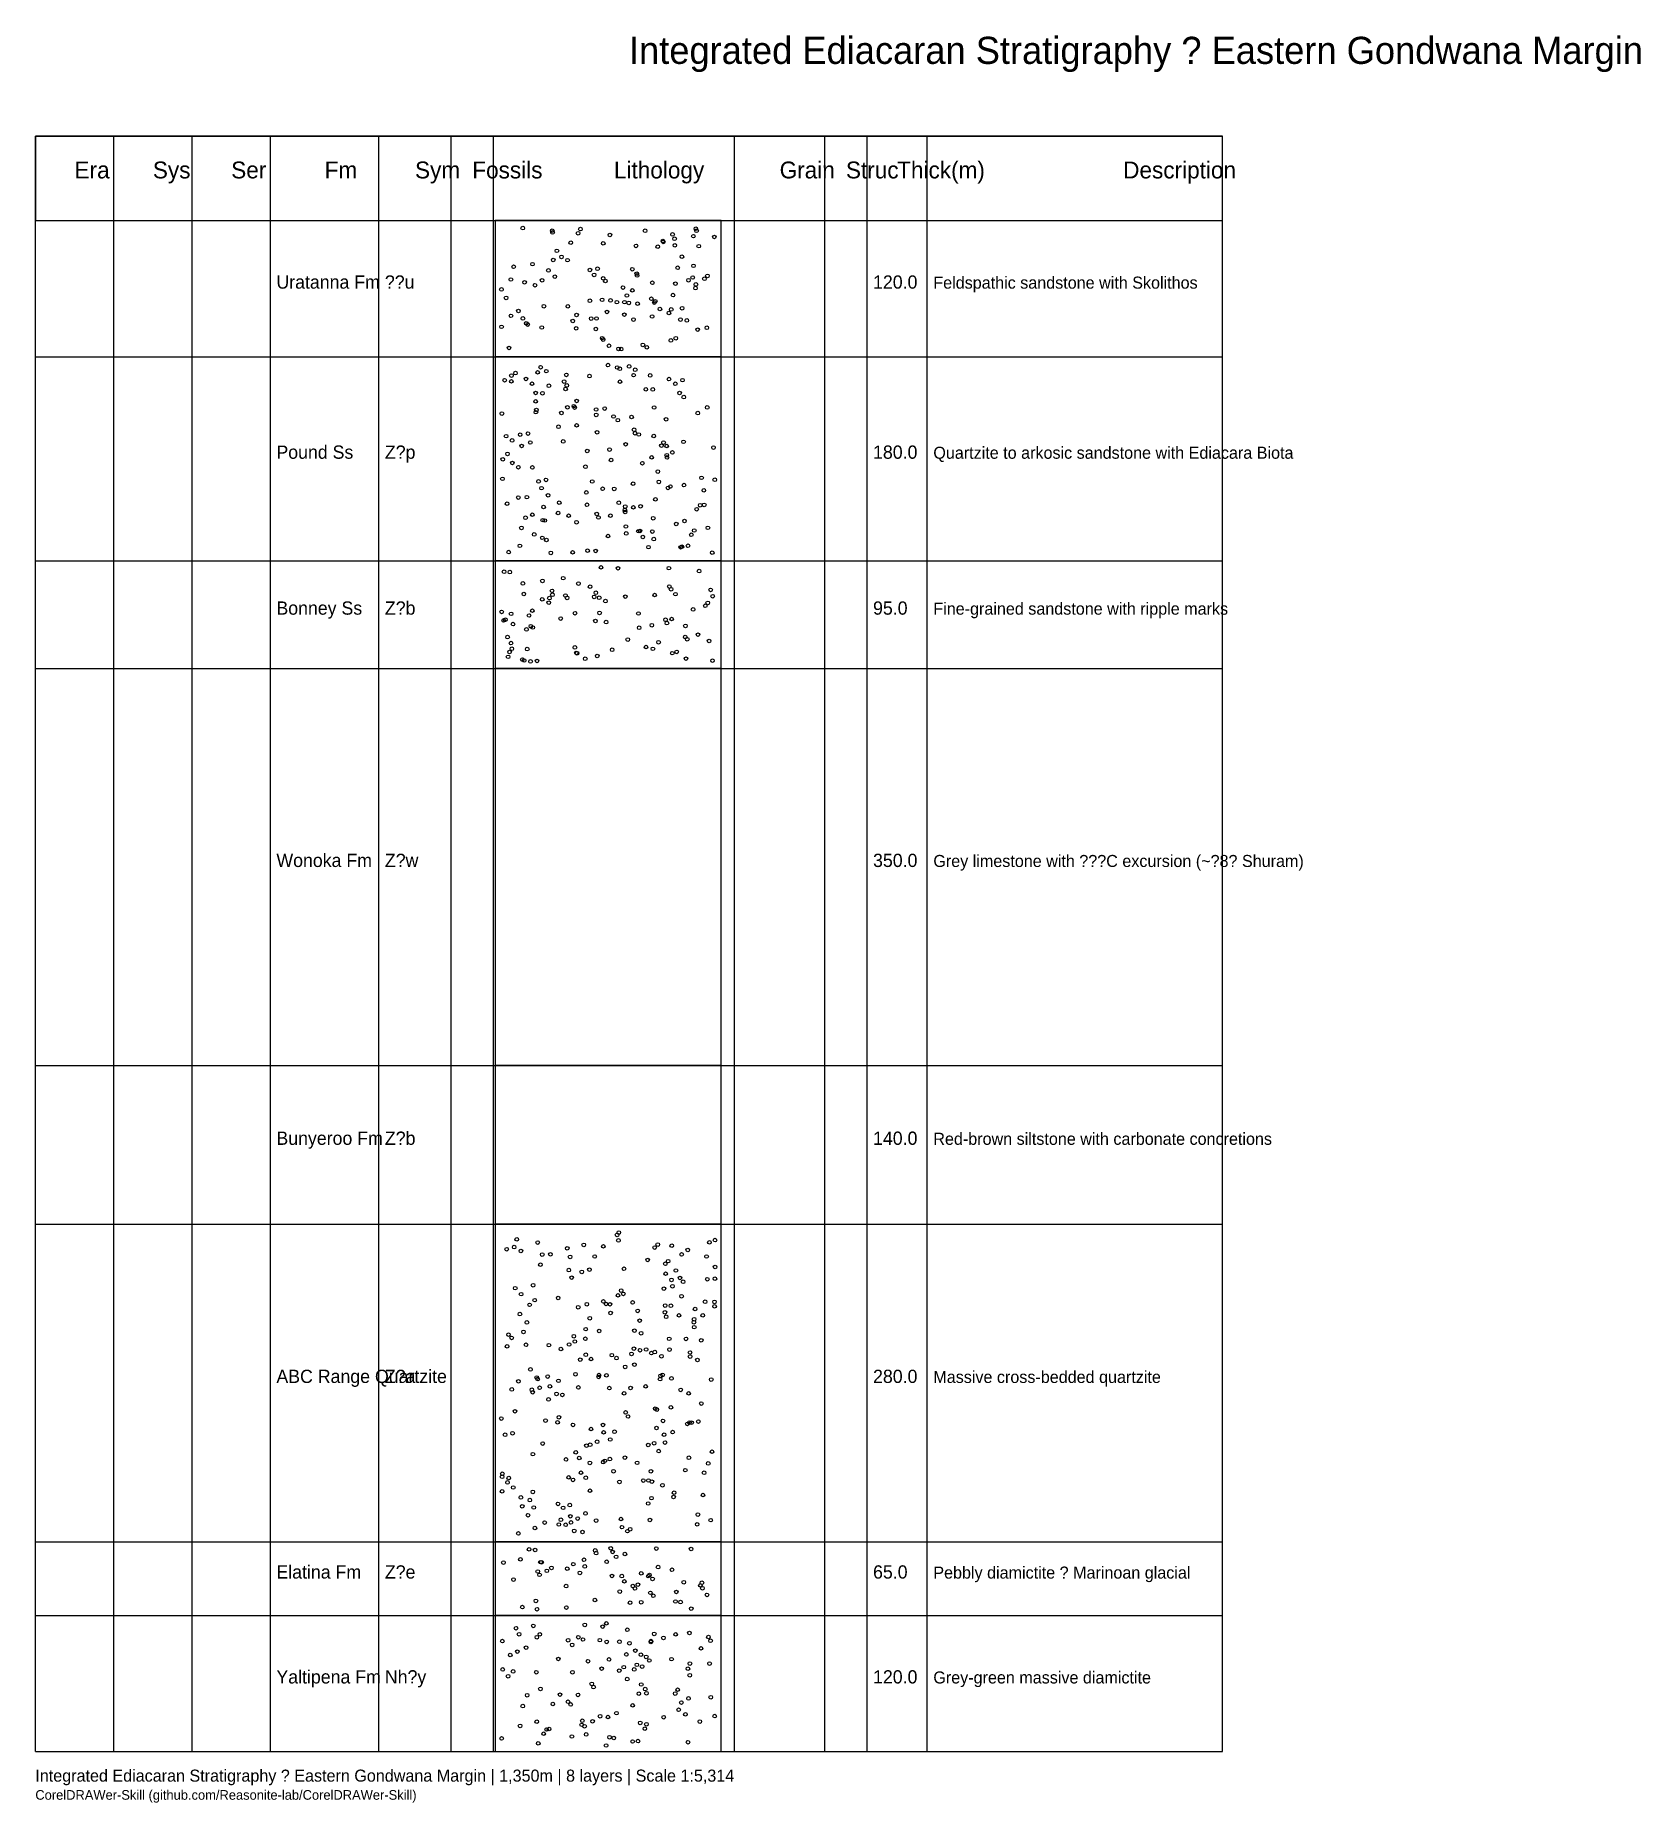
# Model space of a CAD drawing. Header units: metres. Extents: x 8 to 274, y 14 to 307.
import ezdxf

# ---------------------------------------------------------------- set-up
doc = ezdxf.new("R2010")
doc.units = ezdxf.units.M

msp = doc.modelspace()

# ---------------------------------------------------------------- linework, layer by layer
at = {"layer": 'BORDER', "color": 7}
for p, q in [((8, 22), (8, 290)), ((8, 290), (205, 290)), ((205, 22), (205, 290)), ((8, 22), (205, 22))]:
    msp.add_line(p, q, dxfattribs=at)
at = {"layer": 'GRID', "color": 8}
for p, q in [((21, 22), (21, 290)), ((34, 22), (34, 290)), ((47, 22), (47, 290)), ((65, 22), (65, 290)), ((77, 22), (77, 290)), ((84, 22), (84, 290)), ((124, 22), (124, 290)), ((139, 22), (139, 290)), ((146, 22), (146, 290)), ((156, 22), (156, 290)), ((8, 276), (205, 276)), ((8, 253.422), (205, 253.422)), ((8, 219.556), (205, 219.556)), ((8, 201.681), (205, 201.681)), ((8, 135.83), (205, 135.83)), ((8, 109.489), (205, 109.489)), ((8, 56.807), (205, 56.807)), ((8, 44.578), (205, 44.578))]:
    msp.add_line(p, q, dxfattribs=at)
at = {"layer": 'HEADER', "color": 8}
msp.add_lwpolyline([(8, 276), (205, 276), (205, 290), (8, 290)], close=True, dxfattribs=at)
at = {"layer": 'LITHOLOGY', "color": 1}
for points in [[(84.3, 253.422), (121.8, 253.422), (121.8, 276), (84.3, 276)], [(84.3, 219.556), (121.8, 219.556), (121.8, 253.422), (84.3, 253.422)], [(84.3, 201.681), (121.8, 201.681), (121.8, 219.556), (84.3, 219.556)], [(84.3, 109.489), (121.8, 109.489), (121.8, 135.83), (84.3, 135.83)]]:
    msp.add_lwpolyline(points, close=True, dxfattribs=at)
at = {"layer": 'LITHOLOGY', "color": 6}
msp.add_lwpolyline([(84.3, 135.83), (121.8, 135.83), (121.8, 201.681), (84.3, 201.681)], close=True, dxfattribs=at)
at = {"layer": 'LITHOLOGY', "color": 2}
msp.add_lwpolyline([(84.3, 56.807), (121.8, 56.807), (121.8, 109.489), (84.3, 109.489)], close=True, dxfattribs=at)
at = {"layer": 'LITHOLOGY', "color": 3}
for points in [[(84.3, 44.578), (121.8, 44.578), (121.8, 56.807), (84.3, 56.807)], [(84.3, 22), (121.8, 22), (121.8, 44.578), (84.3, 44.578)]]:
    msp.add_lwpolyline(points, close=True, dxfattribs=at)
at = {"layer": 'PATTERN', "color": 8}
for centre in [(88.883, 274.758), (93.771, 274.332), (93.825, 274.036), (98.052, 273.907), (98.44, 274.599), (103.332, 273.618), (109.179, 274.312), (112.12, 272.61), (112.195, 272.464), (113.727, 273.703), (114.063, 272.987), (117.185, 273.417), (117.596, 274.646), (117.712, 274.313), (120.667, 273.291), (93.928, 269.475), (94.547, 270.988), (95.305, 269.975), (96.845, 272.335), (102.234, 272.228), (107.67, 271.812), (111.272, 271.673), (114.113, 271.903), (115.277, 270.019), (118.08, 271.758), (87.361, 268.337), (90.496, 268.779), (93.139, 267.735), (94.199, 266.703), (96.31, 269.441), (100.012, 267.815), (100.713, 266.993), (101.295, 268.009), (107.053, 267.935), (107.798, 267.203), (107.842, 266.899), (114.582, 268.171), (117.074, 266.559), (117.209, 268.497), (119.516, 266.834), (85.341, 264.579), (86.906, 266.231), (89.172, 265.766), (90.898, 265.279), (92.083, 266.1), (102.219, 266.427), (102.598, 265.975), (105.504, 264.888), (107.054, 264.432), (110.383, 265.687), (113.813, 263.64), (114.214, 265.54), (116.378, 266.114), (117.538, 264.808), (117.606, 265.415), (119.017, 266.351), (86.109, 263.181), (88.156, 261.008), (92.377, 261.8), (96.356, 261.772), (100.011, 262.7), (102.043, 262.857), (102.858, 260.844), (103.45, 262.755), (104.491, 262.474), (105.746, 262.472), (106.16, 263.579), (106.468, 262.343), (107.928, 262.214), (110.215, 263.028), (110.704, 262.407), (110.85, 262.629), (111.626, 261.335), (113.508, 261.265), (115.313, 261.466), (85.354, 258.38), (86.922, 260.202), (88.903, 259.771), (89.458, 258.959), (89.698, 258.755), (92.023, 258.265), (97.171, 259.349), (97.735, 258.133), (97.804, 260.346), (100.23, 259.75), (101.002, 258.02), (101.11, 259.757), (105.736, 260.397), (107.252, 259.577), (110.338, 260.094), (113.125, 260.664), (115.037, 259.586), (116.1, 259.441), (117.906, 257.909), (119.417, 258.229), (86.592, 254.867), (102.061, 256.494), (102.217, 256.271), (103.179, 255.233), (108.808, 255.385), (109.461, 254.972), (113.463, 256.117), (114.265, 256.493), (103.011, 252.035), (104.779, 254.711), (105.201, 254.678), (85.866, 249.515), (86.987, 249.332), (87, 250.286), (87.671, 250.696), (89.418, 249.725), (90.4, 248.946), (91.342, 250.824), (91.842, 251.674), (92.785, 251.023), (95.734, 249.294), (96.109, 250.405), (99.952, 250.203), (104.554, 251.627), (104.965, 251.419), (105.017, 249.272), (106.525, 251.809), (107.278, 250.355), (107.534, 251.253), (110.016, 250.317), (113.133, 249.702), (115.382, 249.532), (91.015, 247.402), (91.02, 246.009), (92.139, 247.361), (93.207, 248.597), (95.978, 248.063), (96.177, 248.651), (97.813, 246.073), (109.297, 248.004), (110.443, 247.985), (114.191, 248.931), (114.897, 247.402), (115.593, 246.72), (85.414, 243.984), (91.061, 244.222), (91.147, 244.579), (95.294, 244.086), (96.284, 245.03), (97.367, 245.214), (97.486, 244.969), (101.05, 244.665), (101.074, 243.761), (102.467, 244.822), (103.948, 243.503), (106.923, 243.414), (110.673, 244.996), (117.915, 244.071), (119.486, 244.999), (86.111, 240.238), (88.442, 240.482), (89.738, 240.662), (94.804, 241.796), (97.818, 242.028), (101.211, 240.88), (104.651, 242.889), (107.352, 241.295), (107.502, 240.726), (108.118, 240.516), (110.619, 240.265), (112.663, 243.038), (86.342, 237.296), (87.101, 239.528), (88.689, 238.613), (90.13, 239.185), (95.59, 239.369), (99.572, 237.78), (103.285, 238.019), (105.945, 238.889), (111.881, 238.663), (112.244, 239.172), (112.759, 238.597), (113.701, 237.537), (115.562, 239.297), (120.522, 238.35), (85.56, 236.399), (87.15, 235.79), (88.145, 235.085), (90.471, 235.053), (99.27, 235.163), (103.532, 236.281), (108.721, 235.747), (110.273, 236.723), (111.285, 234.37), (112.771, 237.068), (112.811, 236.716), (85.5, 233.159), (91.494, 232.733), (91.995, 231.613), (92.725, 232.979), (100.398, 232.713), (102.131, 231.507), (104.05, 231.494), (107.184, 232.354), (111.453, 232.646), (112.979, 231.655), (113.366, 231.885), (115.623, 232.123), (118.543, 233.322), (120.731, 233.001), (86.277, 229.036), (88.14, 230.051), (89.564, 230.117), (92.333, 228.484), (93.08, 230.43), (94.935, 229.2), (99.417, 230.898), (99.528, 228.856), (104.811, 229.185), (105.881, 228.561), (107.229, 228.423), (108.428, 228.603), (110.894, 229.752), (118.309, 228.785), (118.921, 231.242), (118.99, 228.835), (89.348, 226.7), (90.459, 227.206), (92.201, 226.303), (92.537, 226.243), (94.742, 227.487), (96.486, 227.047), (97.811, 225.957), (101.156, 227.33), (101.425, 226.744), (103.427, 227.042), (105.831, 227.97), (105.856, 227.665), (110.529, 226.625), (114.34, 225.668), (115.709, 226.165), (117.739, 228.115), (88.649, 225.016), (90.778, 223.94), (92.116, 223.368), (92.805, 223.01), (103.018, 223.666), (105.985, 225.246), (106.046, 224.094), (108.071, 224.475), (108.323, 224.51), (108.801, 223.514), (110.369, 224.412), (110.607, 223.165), (116.838, 223.874), (117.333, 224.59), (119.598, 225.032), (86.543, 221.008), (88.404, 222.043), (93.535, 220.866), (97.148, 220.955), (99.634, 221.24), (100.974, 221.192), (109.742, 221.817), (115.071, 221.8), (115.275, 221.899), (116.287, 222.056), (120.321, 220.904), (85.782, 217.74), (86.732, 217.679), (101.852, 218.473), (104.675, 218.312), (113.123, 218.334), (118.131, 217.849), (88.903, 215.802), (89.05, 214.053), (92.146, 216.219), (93.731, 214.577), (93.795, 213.925), (95.587, 216.674), (95.951, 213.806), (98.118, 215.788), (100.043, 215.26), (100.998, 214.256), (110.758, 213.879), (113.188, 215.28), (113.489, 214.837), (114.209, 214.024), (120.047, 214.734), (85.369, 211.079), (90.471, 211.277), (92.112, 213.16), (93.193, 212.62), (93.301, 213.369), (96.226, 213.402), (97.549, 210.86), (100.728, 213.566), (101.567, 213.424), (101.616, 210.914), (102.589, 212.876), (105.893, 213.611), (117.135, 211.493), (119.161, 212.099), (119.566, 212.567), (120.39, 213.681), (85.707, 209.666), (85.997, 209.792), (86.947, 210.76), (87.257, 209.056), (89.481, 208.167), (89.92, 210.486), (90.232, 208.706), (90.55, 208.491), (95.174, 209.98), (100.939, 209.577), (102.704, 209.395), (108.075, 210.819), (108.194, 208.448), (110.296, 208.862), (112.572, 209.773), (112.794, 209.228), (113.579, 209.896), (115.865, 208.764), (86.352, 206.897), (86.919, 205.911), (87.06, 204.961), (97.522, 205.192), (106.293, 206.495), (109.317, 205.253), (111.414, 206.046), (115.83, 206.915), (116.173, 206.545), (117.955, 207.31), (119.799, 206.258), (86.439, 203.623), (86.694, 204.431), (88.811, 203.173), (89.092, 203.015), (89.622, 204.902), (90.169, 202.861), (91.236, 202.939), (97.759, 204.284), (97.891, 204.223), (99.235, 203.312), (101.23, 203.771), (103.714, 204.805), (110.474, 204.949), (113.69, 204.236), (114.42, 204.447), (115.966, 203.33), (120.357, 202.987), (86.214, 105.331), (87.454, 105.695), (87.882, 106.977), (91.355, 106.441), (96.251, 105.494), (98.998, 106.061), (102.249, 105.814), (104.531, 107.713), (104.75, 106.805), (104.814, 108.097), (110.764, 105.618), (111.275, 106.115), (113.605, 105.928), (119.848, 106.479), (120.777, 106.847), (88.566, 105.046), (91.808, 102.771), (92.105, 104.457), (93.468, 104.492), (96.731, 104.072), (100.816, 104.135), (109.604, 103.555), (112.538, 102.921), (113.005, 103.354), (115.234, 104.474), (116.255, 105.214), (119.379, 104.136), (120.788, 102.395), (96.517, 101.882), (96.992, 100.625), (98.665, 101.581), (99.942, 101.952), (105.666, 102.091), (112.584, 101.282), (113.554, 100.246), (114.291, 101.808), (114.969, 100.567), (115.484, 99.944), (119.498, 100.364), (120.752, 100.452), (87.628, 98.882), (88.597, 97.879), (90.589, 99.368), (90.857, 96.889), (94.754, 97.255), (102.249, 96.676), (104.686, 97.689), (105.206, 98.48), (105.565, 97.924), (107.106, 96.516), (112.293, 98.797), (113.71, 99.193), (115.227, 97.539), (119.135, 96.626), (120.688, 96.602), (88.404, 94.571), (90.02, 96.112), (98.083, 95.708), (99.504, 96.213), (99.989, 93.891), (102.687, 96.257), (103.355, 96.201), (103.44, 94.766), (107.944, 95.113), (112.457, 94.874), (112.502, 95.993), (112.675, 94.134), (113.457, 95.962), (114.808, 94.364), (117.305, 93.717), (117.478, 95.413), (118.741, 94.368), (120.709, 95.859), (86.507, 91.162), (87.026, 90.621), (88.995, 91.616), (89.558, 93.191), (97.354, 90.907), (99.321, 92.074), (101.55, 91.772), (107.406, 91.831), (108.265, 93.491), (108.507, 91.395), (117.268, 93.229), (117.325, 92.409), (86.271, 89.222), (89.42, 89.494), (93.209, 89.418), (95.207, 88.784), (96.562, 89.528), (97.519, 90.026), (99.26, 90.482), (99.325, 87.835), (103.656, 87.763), (106.936, 87.974), (107.322, 88.848), (108.323, 88.587), (109.344, 88.703), (110.215, 88.1), (110.773, 88.264), (113.182, 90.474), (113.221, 88.687), (115.963, 90.462), (116.632, 88.207), (118.489, 90.231), (90.142, 85.402), (98.416, 87.018), (100.191, 87.121), (104.428, 87.279), (105.867, 85.821), (107.408, 86.187), (111.89, 87.583), (116.638, 87.528), (117.854, 86.963), (87.048, 82.076), (88.158, 83.429), (90.378, 82.02), (91.193, 84.043), (91.351, 83.797), (91.677, 82.35), (93.01, 84.206), (93.378, 82.587), (94.798, 83.507), (97.626, 84.595), (98.104, 82.411), (101.475, 84.153), (101.528, 84.459), (102.765, 84.41), (103.242, 82.298), (106.758, 82.32), (109.276, 82.585), (111.657, 83.779), (111.734, 84.319), (112.071, 84.491), (113.551, 83.902), (115.081, 81.995), (120.142, 83.711), (90.523, 81.596), (93.156, 80.417), (94.492, 81.33), (95.446, 81.176), (105.693, 81.422), (110.857, 78.893), (113.453, 79.105), (116.411, 81.422), (118.501, 79.733), (85.319, 77.242), (87.59, 78.449), (92.657, 76.913), (94.646, 76.61), (94.871, 77.449), (97.21, 76.188), (102.196, 76.176), (105.943, 78.265), (106.34, 77.589), (111.126, 78.739), (112.137, 76.862), (116.191, 76.351), (116.524, 76.586), (116.885, 76.565), (118.01, 76.744), (85.943, 74.55), (87.187, 74.815), (92.18, 73.102), (100.193, 75.511), (101.211, 73.396), (102.293, 74.954), (103.392, 73.767), (104.106, 75.059), (110.675, 73.153), (111.066, 75.682), (112.322, 74.568), (112.485, 73.257), (113.748, 75.005), (90.564, 71.333), (96.053, 70.457), (97.671, 71.638), (98.244, 70.7), (99.436, 72.752), (100.078, 72.902), (102.508, 70.23), (103.337, 70.522), (105.83, 70.763), (109.69, 72.86), (111.428, 71.851), (116.441, 70.739), (120.274, 71.749), (85.446, 67.592), (85.479, 68.078), (86.555, 67.381), (96.493, 67.492), (98.547, 68.264), (99.33, 67.426), (100.021, 69.884), (102.217, 70.024), (103.944, 68.499), (107.848, 69.902), (110.133, 68.49), (115.843, 68.683), (118.964, 68.248), (119.655, 69.794), (85.453, 65.17), (86.341, 66.648), (87.29, 65.806), (90.55, 65.071), (97.217, 67.061), (100.036, 65.277), (104.911, 66.74), (108.882, 66.951), (109.723, 66.967), (110.305, 66.779), (112.055, 66.18), (113.905, 64.234), (113.98, 64.944), (118.785, 64.561), (88.563, 64.155), (88.793, 62.689), (90.049, 63.72), (90.695, 62.491), (94.722, 63.08), (95.566, 62.431), (96.676, 62.893), (99.284, 61.504), (109.682, 63.148), (110.239, 64.036), (117.93, 61.315), (89.741, 61.205), (90.888, 59.086), (92.507, 59.982), (94.86, 59.668), (95.209, 60.456), (96.001, 59.624), (96.765, 61.028), (96.876, 60.006), (97.411, 58.603), (97.991, 60.656), (98.79, 58.423), (101.045, 60.324), (105.18, 60.571), (105.342, 59.225), (106.23, 58.562), (106.701, 58.888), (109.969, 60.416), (117.818, 59.698), (120.062, 60.382), (88.143, 58.192), (89.934, 55.546), (90.925, 55.438), (103.484, 55.718), (111.035, 55.678), (116.812, 55.608), (85.666, 53.355), (88.49, 53.887), (91.808, 53.415), (91.996, 53.411), (97.261, 53.082), (99.032, 53.816), (99.158, 52.715), (100.901, 55.368), (101.051, 54.916), (102.803, 53.478), (103.802, 55.106), (104.37, 54.299), (105.817, 54.764), (111.328, 52.594), (87.337, 50.535), (91.363, 51.873), (91.664, 51.313), (92.872, 51.976), (93.638, 52.465), (96.26, 52.336), (98.357, 51.635), (103.687, 51.128), (105.309, 51.107), (105.73, 50.231), (107.976, 49.69), (108.534, 51.557), (109.707, 51.1), (109.896, 51.267), (110.414, 50.644), (113.631, 52.162), (115.596, 50.093), (118.332, 49.573), (118.606, 49.993), (91.05, 46.997), (96.061, 49.448), (100.847, 47.135), (104.975, 48.545), (106.692, 46.694), (107.143, 49.465), (107.498, 49.066), (108.529, 46.764), (110.051, 48.329), (110.541, 47.839), (114.205, 46.895), (114.36, 48.468), (115.059, 46.791), (118.69, 49.097), (119.438, 47.981), (88.81, 45.966), (91.246, 45.608), (96.108, 45.881), (116.829, 45.703), (87.762, 42.462), (88.271, 41.459), (90.625, 42.839), (91.212, 40.957), (91.707, 41.45), (98.09, 40.962), (99.159, 43.005), (102.137, 42.72), (102.742, 43.266), (106.221, 42.2), (110.685, 41.509), (112.21, 40.85), (114.252, 41.442), (116.534, 41.671), (119.688, 40.999), (85.491, 40.315), (86.797, 38.009), (87.97, 38.571), (89.425, 39.234), (96.392, 40.471), (97.077, 39.691), (98.87, 40.59), (101.665, 40.474), (102.803, 40.184), (104.916, 40.205), (106.067, 38.113), (106.571, 39.964), (107.558, 38.736), (108.481, 38.068), (110.144, 40.174), (110.158, 40.32), (118.447, 39.117), (120.043, 40.371), (85.545, 35.617), (87.268, 35.296), (91.119, 35.152), (94.781, 37.353), (97.12, 35.16), (99.693, 36.984), (101.964, 35.756), (103.187, 37.276), (104.881, 35.421), (105.631, 36), (107.368, 35.619), (107.804, 36.383), (108.682, 36.099), (109.359, 37.702), (109.874, 37.099), (113.564, 37.324), (116.278, 35.744), (116.605, 36.599), (119.877, 36.598), (86.447, 34.495), (91.804, 32.385), (100.33, 33.217), (100.619, 32.683), (106.213, 34.012), (108.537, 33.12), (109.194, 32.352), (114.578, 32.26), (116.587, 34.659), (88.875, 29.536), (89.603, 31.342), (93.862, 29.885), (95.06, 31.435), (96.383, 30.252), (96.825, 29.818), (98.049, 31.392), (107.12, 29.663), (108.132, 31.593), (109.398, 31.667), (114.18, 31.622), (115.191, 30.127), (116.378, 30.809), (120.073, 31.014), (88.438, 26.256), (91.201, 26.947), (98.65, 26.429), (98.756, 27.107), (99.13, 26.197), (100.461, 27.017), (101.709, 27.849), (103.027, 27.728), (104.413, 28.363), (108.369, 26.744), (109.399, 26.522), (112.258, 27.684), (114.737, 28.934), (115.863, 28.17), (118.26, 26.968), (120.72, 27.883), (85.372, 24.171), (91.445, 23.355), (92.352, 24.956), (92.835, 25.651), (93.248, 25.732), (97.032, 24.497), (99.394, 24.84), (103.271, 24.374), (103.981, 24.249), (107.108, 23.661), (108, 23.734), (109.134, 25.789), (116.291, 23.543), (102.705, 23)]:
    msp.add_circle(centre, 0.3, dxfattribs=at)

# ---------------------------------------------------------------- texts
at = {"layer": 'FOOTER', "color": 8}
msp.add_text('Integrated Ediacaran Stratigraphy ? Eastern Gondwana Margin | 1,350m | 8 layers | Scale 1:5,314', height=2, dxfattribs=at).set_placement((8, 17))
at = {"layer": 'FOOTER', "color": 9}
msp.add_text('CorelDRAWer-Skill (github.com/Reasonite-lab/CorelDRAWer-Skill)', height=1.6, dxfattribs=at).set_placement((8, 14))
at = {"layer": 'HEADER', "color": 7}
for s, p in [('Era', (14.5, 283)), ('Sys', (27.5, 283)), ('Ser', (40.5, 283)), ('Fm', (56, 283)), ('Sym', (71, 283)), ('Fossils', (80.5, 283)), ('Lithology', (104, 283)), ('Grain', (131.5, 283)), ('Struc', (142.5, 283)), ('Thick(m)', (151, 283)), ('Description', (188.5, 283))]:
    msp.add_text(s, height=2.8, dxfattribs=at).set_placement(p)
at = {"layer": 'TEXT', "color": 7}
for s, height, p in [('Uratanna Fm', 2.2, (48, 264.711)), ('??u', 2.2, (66, 264.711)), ('120.0', 2.2, (147, 264.711)), ('Feldspathic sandstone with Skolithos', 2, (157, 264.711)), ('Pound Ss', 2.2, (48, 236.489)), ('Z?p', 2.2, (66, 236.489)), ('180.0', 2.2, (147, 236.489)), ('Quartzite to arkosic sandstone with Ediacara Biota', 2, (157, 236.489)), ('Bonney Ss', 2.2, (48, 210.619)), ('Z?b', 2.2, (66, 210.619)), ('95.0', 2.2, (147, 210.619)), ('Fine-grained sandstone with ripple marks', 2, (157, 210.619)), ('Wonoka Fm', 2.2, (48, 168.756)), ('Z?w', 2.2, (66, 168.756)), ('350.0', 2.2, (147, 168.756)), ('Grey limestone with ???C excursion (~?8? Shuram)', 2, (157, 168.756)), ('Bunyeroo Fm', 2.2, (48, 122.659)), ('Z?b', 2.2, (66, 122.659)), ('140.0', 2.2, (147, 122.659)), ('Red-brown siltstone with carbonate concretions', 2, (157, 122.659)), ('ABC Range Quartzite', 2.2, (48, 83.148)), ('Z?a', 2.2, (66, 83.148)), ('280.0', 2.2, (147, 83.148)), ('Massive cross-bedded quartzite', 2, (157, 83.148)), ('Elatina Fm', 2.2, (48, 50.693)), ('Z?e', 2.2, (66, 50.693)), ('65.0', 2.2, (147, 50.693)), ('Pebbly diamictite ? Marinoan glacial', 2, (157, 50.693)), ('Yaltipena Fm', 2.2, (48, 33.289)), ('Nh?y', 2.2, (66, 33.289)), ('120.0', 2.2, (147, 33.289)), ('Grey-green massive diamictite', 2, (157, 33.289))]:
    msp.add_text(s, height=height, dxfattribs=at).set_placement(p)
at = {"layer": 'TITLE', "color": 7}
msp.add_text('Integrated Ediacaran Stratigraphy ? Eastern Gondwana Margin', height=4.5, dxfattribs=at).set_placement((106.5, 302))

doc.saveas('drawing.dxf')
